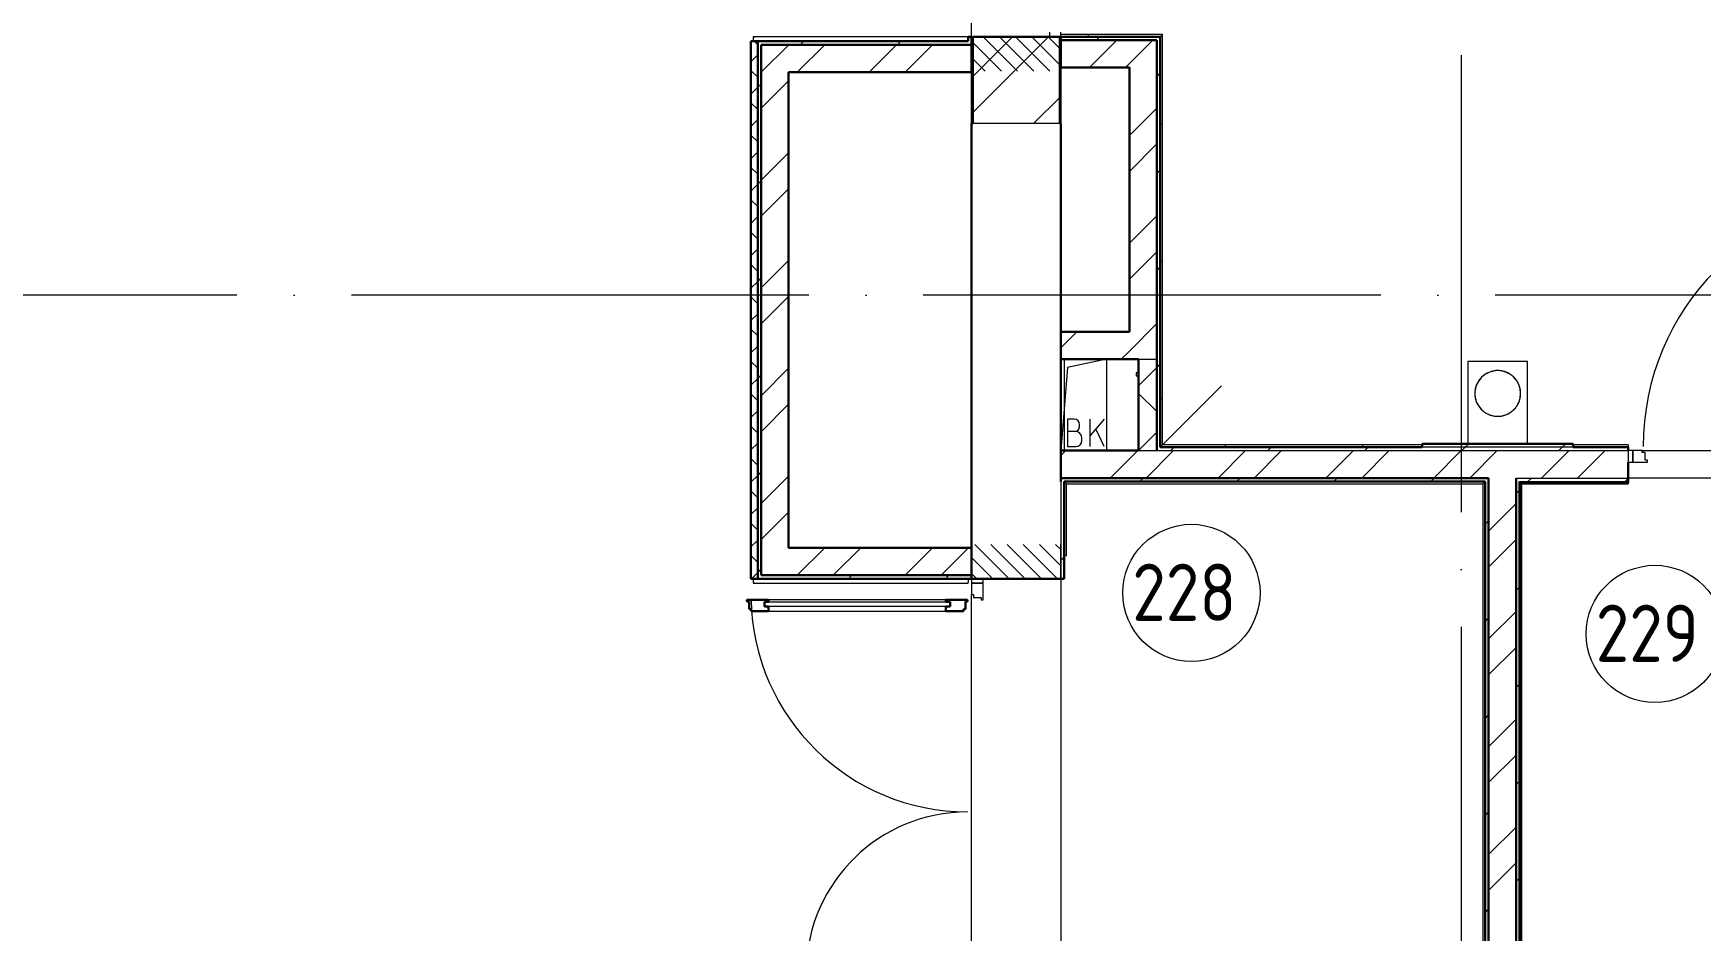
# Model space of a CAD drawing. Header units: millimetres. Extents: x -88595 to 880822, y -1054509 to -148035.
# Drawn here: x 291622 to 298910, y -244331 to -240407 of the extents above; entities that cross this region are included whole.
import ezdxf

# ---------------------------------------------------------------- set-up
doc = ezdxf.new("R2010")
doc.units = ezdxf.units.MM
doc.linetypes.add('ADSK_Линия сетки', pattern=[25, 20, -2.5, 0, -2.5])
doc.linetypes.add('ADSK_Штриховая_ш2 п1_5', pattern=[4.5, 3, -1.5])
for name, color, linetype, lineweight in [('Двери', 7, 'Continuous', 9), ('Марки помещений', 7, 'Continuous', 20), ('Оборудование', 7, 'Continuous', 18), ('Ограждение', 7, 'Continuous', 9), ('Оси', 7, 'Continuous', 9), ('Перекрытие', 7, 'Continuous', 18), ('Сантехника', 7, 'Continuous', 18), ('Стены внутренние', 7, 'Continuous', 18), ('Стены наружные', 7, 'Continuous', 18), ('Стены штриховка', 7, 'Continuous', 9)]:
    doc.layers.add(name, color=color, linetype=linetype, lineweight=lineweight)
doc.layers.add('Двери открывание', color=7, linetype='Continuous', lineweight=9, true_color=0xc0c0c0)
doc.styles.add('GOST Common_2', font='GOST_Common.ttf', dxfattribs={"width": 0.9, "height": 350})
pattern_1 = [(0, (328033.5, 665196.24), (0, 600), []), (90, (328033.5, 665196.24), (-600, 4e-14), [])]

# ---------------------------------------------------------------- blocks, each defined once
blk = doc.blocks.new('2 этаж')
at = {"layer": 'Двери', "lineweight": 18, "true_color": 0xff0000}
h = blk.add_hatch(dxfattribs=at)
h.set_pattern_fill('FP_2', color=1, angle=-90, style=0, pattern_type=2)
h.set_pattern_definition([(315, (325252.5, 688511.506), (35.3553, 35.3553), [])])
h.paths.add_polyline_path([(325057.5, 687236.5), (325447.5, 687236.5), (325447.5, 687386.5), (325057.5, 687386.5)])
h.paths.add_polyline_path([(325256.1, 689386.5), (325447.5, 689386.5), (325447.5, 689536.5), (325057.5, 689536.5), (325057.5, 689386.5)])
h = blk.add_hatch(dxfattribs=at)
h.set_pattern_fill('FP_2', color=1, angle=90, style=0, pattern_type=2)
h.set_pattern_definition([(135, (325252.5, 683991.506), (-35.3553, -35.3553), [])])
h.paths.add_polyline_path([(325057.5, 683066.5), (325447.5, 683066.5), (325447.5, 683216.5), (325057.5, 683216.5), (325057.5, 683087.1)])
h.paths.add_polyline_path([(325057.5, 685016.5), (325447.5, 685016.5), (325447.5, 685166.5), (325057.5, 685166.5), (325057.5, 685095.2)])
at = {"layer": 'Ограждение'}
h = blk.add_hatch(dxfattribs=at)
h.set_pattern_fill('FP_14', color=256, style=0, pattern_type=2)
h.set_pattern_definition(pattern_1)
h.paths.add_polyline_path([(325867.5, 687386.5), (325882.5, 687386.5), (325892.5, 687396.5), (325447.5, 687396.5), (325447.5, 687386.5), (325462.5, 687386.5)])
h = blk.add_hatch(dxfattribs=at)
h.set_pattern_fill('FP_14', color=256, style=0, pattern_type=2)
h.set_pattern_definition(pattern_1)
h.paths.add_polyline_path([(325882.5, 685591.5), (325892.5, 685601.5), (325892.5, 687396.5), (325882.5, 687386.5), (325882.5, 685610.6)])
h = blk.add_hatch(dxfattribs=at)
h.set_pattern_fill('FP_14', color=256, style=0, pattern_type=2)
h.set_pattern_definition(pattern_1)
h.paths.add_polyline_path([(326645.3, 685591.5), (327027.5, 685591.5), (327027.5, 685601.5), (325892.5, 685601.5), (325882.5, 685591.5), (325950.7, 685591.5)])
h = blk.add_hatch(dxfattribs=at)
h.set_pattern_fill('FP_14', color=256, style=0, pattern_type=2)
h.set_pattern_definition(pattern_1)
h.paths.add_polyline_path([(327927.5, 685591.5), (327927.5, 685601.5), (327687.5, 685601.5), (327687.5, 685591.5)])
at = {"lineweight": 18}
for p, q in [((325477.1, 685939.8), (325447.5, 685576.5)), ((325647.5, 685976.5), (325477.1, 685939.8)), ((325647.5, 685976.5), (325647.5, 685576.5)), ((325506.4, 685714.1), (325476.4, 685714.1)), ((325476.4, 685714.1), (325476.4, 685594.1)), ((325636.4, 685714.1), (325576.4, 685642.6)), ((325576.4, 685594.1), (325576.4, 685714.1)), ((325509.7, 685660.8), (325476.4, 685660.8)), ((325529.7, 685680.8), (325529.7, 685690.8)), ((325636.4, 685594.1), (325600.4, 685671.2)), ((325476.4, 685594.1), (325513, 685594.1)), ((325539.7, 685620.8), (325539.7, 685630.8))]:
    blk.add_line(p, q, dxfattribs=at)
for centre, radius, start, end in [((325506.4, 685690.8), 23.3, 0, 90), ((325509.7, 685680.8), 20, 270, 0), ((325509.7, 685630.8), 30, 0, 90), ((325513, 685620.8), 26.7, 270, 0)]:
    blk.add_arc(centre, radius, start, end, dxfattribs=at)
at = {"layer": 'Двери'}
for p, q in [((325397.5, 687406.5), (325397.5, 687386.5)), ((325447.5, 687386.5), (325447.5, 687406.5)), ((325397.5, 687386.5), (325447.5, 687386.5)), ((327927.5, 685576.5), (327927.5, 685526.5)), ((327947.5, 685576.5), (327927.5, 685576.5)), ((327947.5, 685526.5), (327947.5, 685576.5)), ((327988.5, 685576.5), (327947.5, 685576.5)), ((327947.5, 685576.5), (327947.5, 685526.5)), ((327988.5, 685568.5), (327988.5, 685576.5)), ((328002.5, 685568.5), (327988.5, 685568.5)), ((328002.5, 685534.5), (328002.5, 685568.5)), ((327927.5, 685526.5), (327947.5, 685526.5)), ((327947.5, 685526.5), (328011.5, 685526.5)), ((328011.5, 685534.5), (328002.5, 685534.5)), ((328011.5, 685526.5), (328011.5, 685534.5)), ((325107.5, 685016.5), (325057.5, 685016.5)), ((325057.5, 685016.5), (325057.5, 684996.5)), ((325057.5, 684996.5), (325107.5, 684996.5)), ((325107.5, 684996.5), (325057.5, 684996.5)), ((325057.5, 684996.5), (325057.5, 684947.5)), ((325107.5, 684996.5), (325107.5, 685016.5)), ((325107.5, 684924.5), (325107.5, 684996.5)), ((324151.5, 684915.5), (324963.5, 684915.5)), ((324151.5, 684894.5), (324151.5, 684915.5)), ((324945.5, 684924.5), (324169.5, 684924.5)), ((324963.5, 684915.5), (324963.5, 684894.5)), ((325057.5, 684947.5), (325065.5, 684947.5)), ((325065.5, 684947.5), (325065.5, 684933.5)), ((325065.5, 684933.5), (325099.5, 684933.5)), ((325099.5, 684933.5), (325099.5, 684924.5)), ((325099.5, 684924.5), (325107.5, 684924.5)), ((324963.5, 684894.5), (324151.5, 684894.5)), ((324169.5, 684874.5), (324945.5, 684874.5))]:
    blk.add_line(p, q, dxfattribs=at)
at = {"layer": 'Двери', "linetype": 'ADSK_Штриховая_ш2 п1_5'}
for p, q in [((325447.5, 687386.5), (325057.5, 687386.5)), ((325057.5, 687386.5), (325057.5, 687236.5)), ((325447.5, 687236.5), (325447.5, 687386.5)), ((325057.5, 685166.5), (325057.5, 685016.5)), ((325447.5, 685016.5), (325447.5, 685166.5)), ((325057.5, 685016.5), (325447.5, 685016.5))]:
    blk.add_line(p, q, dxfattribs=at)
at = {"layer": 'Двери', "lineweight": 30}
for p, q in [((324169.5, 684924.5), (324075.5, 684924.5)), ((324075.5, 684924.5), (324075.5, 684916.5)), ((324075.5, 684916.5), (324084.5, 684916.5)), ((324084.5, 684916.5), (324084.5, 684882.5)), ((324151.5, 684915.5), (324169.5, 684915.5)), ((324151.5, 684894.5), (324151.5, 684915.5)), ((324169.5, 684915.5), (324169.5, 684924.5)), ((325039.5, 684924.5), (324945.5, 684924.5)), ((324945.5, 684915.5), (324945.5, 684924.5)), ((324963.5, 684915.5), (324945.5, 684915.5)), ((324963.5, 684894.5), (324963.5, 684915.5)), ((325030.5, 684882.5), (325030.5, 684916.5)), ((325030.5, 684916.5), (325039.5, 684916.5)), ((325039.5, 684916.5), (325039.5, 684924.5)), ((324084.5, 684882.5), (324093.5, 684882.5)), ((324093.5, 684882.5), (324093.5, 684874.5)), ((324093.5, 684874.5), (324169.5, 684874.5)), ((324169.5, 684894.5), (324151.5, 684894.5)), ((324169.5, 684874.5), (324169.5, 684894.5)), ((324945.5, 684894.5), (324963.5, 684894.5)), ((324945.5, 684874.5), (324945.5, 684894.5)), ((324945.5, 684874.5), (325021.5, 684874.5)), ((325021.5, 684874.5), (325021.5, 684882.5)), ((325021.5, 684882.5), (325030.5, 684882.5))]:
    blk.add_line(p, q, dxfattribs=at)
at = {"layer": 'Двери открывание'}
for centre, radius, start, end in [((329091.5, 685594.5), 1098, 90.93932, 180), ((325039.5, 684942.5), 946, 181.09026, 270), ((325039.5, 683290.5), 706, 90, 178.53904)]:
    blk.add_arc(centre, radius, start, end, dxfattribs=at)
at = {"layer": 'Марки помещений'}
for centre in [(326018.5, 684954.3), (328044.4, 684775.1)]:
    blk.add_circle(centre, 300, dxfattribs=at)
at = {"layer": 'Оборудование'}
for p, q in [((325787.5, 685916.1), (325777.2, 685916.1)), ((325777.2, 685916.1), (325777.2, 685903.9)), ((325777.2, 685903.9), (325787.5, 685903.9)), ((325882.5, 685591.5), (326150.3, 685859.3))]:
    blk.add_line(p, q, dxfattribs=at)
at = {"layer": 'Ограждение'}
for p, q in [((325892.5, 687396.5), (325447.5, 687396.5)), ((325892.5, 687396.5), (325882.5, 687386.5)), ((325892.5, 685601.5), (325892.5, 687396.5)), ((324102.5, 687386.5), (324102.5, 687366.5)), ((325042.5, 687386.5), (324102.5, 687386.5)), ((325892.5, 685601.5), (325882.5, 685591.5)), ((327027.5, 685601.5), (325892.5, 685601.5)), ((327927.5, 685601.5), (327687.5, 685601.5)), ((327927.5, 685601.5), (327927.5, 685591.5)), ((325472.5, 685431.5), (325462.5, 685441.5)), ((325472.5, 685116.5), (325472.5, 685431.5)), ((325472.5, 685431.5), (327292.5, 685431.5)), ((327292.5, 685431.5), (327302.5, 685441.5)), ((327292.5, 685431.5), (327292.5, 681886.5)), ((327463, 685431.5), (327458, 685436.5)), ((327463, 682676.5), (327463, 685431.5)), ((327463, 685431.5), (327927.5, 685431.5)), ((327927.5, 685436.5), (327927.5, 685431.5)), ((325472.5, 685116.5), (325462.5, 685116.5)), ((324102.5, 685016.5), (324102.5, 684996.5)), ((324102.5, 684996.5), (325042.5, 684996.5)), ((325042.5, 685016.5), (325042.5, 685001.5)), ((325042.5, 684996.5), (325042.5, 685001.5))]:
    blk.add_line(p, q, dxfattribs=at)
for points in [[(324107.5, 687381.5), (324107.1, 687382), (324106.4, 687382.6), (324105.6, 687383.4), (324105.1, 687383.9), (324104.7, 687384.3), (324104.4, 687384.6), (324104, 687385), (324103.7, 687385.3), (324103.5, 687385.5), (324103.2, 687385.8), (324102.9, 687386.1), (324102.6, 687386.4), (324102.5, 687386.5), (324102.5, 687386.5)], [(324107.5, 685001.5), (324107.1, 685001.1), (324106.4, 685000.4), (324105.6, 684999.6), (324105.1, 684999.1), (324104.7, 684998.7), (324104.4, 684998.4), (324104, 684998), (324103.7, 684997.7), (324103.5, 684997.5), (324103.2, 684997.2), (324102.9, 684996.9), (324102.6, 684996.6), (324102.5, 684996.5), (324102.5, 684996.5)]]:
    blk.add_open_spline(points, degree=3, knots=[0, 0, 0, 0, 0.166667, 0.25, 0.333333, 0.375, 0.416667, 0.5, 0.541667, 0.583333, 0.666667, 0.75, 0.833333, 1, 1, 1, 1], dxfattribs=at)
at = {"layer": 'Оси', "linetype": 'ADSK_Линия сетки', "ltscale": 100}
for p, q in [((325447.5, 697307.1), (325447.5, 631330.4)), ((327197.5, 697307.1), (327197.5, 631330.4)), ((359347.5, 686256.5), (287587.4, 686256.5))]:
    blk.add_line(p, q, dxfattribs=at)
at = {"layer": 'Перекрытие', "color": 49, "ltscale": 100, "true_color": 0x464646}
blk.add_line((325647.5, 685976.5), (325647.5, 685576.5), dxfattribs=at)
at = {"layer": 'Сантехника'}
for p, q in [((327487.5, 685966.5), (327227.5, 685966.5)), ((327227.5, 685966.5), (327227.5, 685606.5)), ((327487.5, 685606.5), (327487.5, 685966.5))]:
    blk.add_line(p, q, dxfattribs=at)
at = {"layer": 'Сантехника', "flags": 128}
for points in [[(327357.5, 685926.5), (327353.5, 685926.4), (327349.5, 685926.2), (327345.5, 685925.8), (327341.6, 685925.2), (327337.6, 685924.5), (327333.7, 685923.6), (327329.9, 685922.6), (327326, 685921.4), (327322.3, 685920.1), (327318.6, 685918.6), (327314.9, 685917), (327311.3, 685915.2), (327307.8, 685913.3), (327304.4, 685911.2), (327301, 685909), (327297.8, 685906.7), (327294.6, 685904.3), (327291.6, 685901.7), (327288.6, 685899), (327285.8, 685896.2), (327283, 685893.3), (327280.4, 685890.2), (327277.9, 685887.1), (327275.6, 685883.9), (327273.4, 685880.5), (327271.3, 685877.1), (327269.3, 685873.6), (327267.5, 685870.1), (327265.8, 685866.4), (327264.3, 685862.7), (327262.9, 685859), (327261.7, 685855.2), (327260.6, 685851.3), (327259.7, 685847.4), (327259, 685843.5), (327258.4, 685839.5), (327257.9, 685835.6), (327257.6, 685831.6), (327257.5, 685827.6), (327257.5, 685823.6), (327257.7, 685819.6), (327258.1, 685815.6), (327258.6, 685811.6), (327259.3, 685807.7), (327260.1, 685803.8), (327261.1, 685799.9), (327262.2, 685796.1), (327263.5, 685792.3), (327265, 685788.6), (327266.6, 685784.9), (327268.3, 685781.3), (327270.2, 685777.8), (327272.2, 685774.3), (327274.4, 685770.9), (327276.7, 685767.7), (327279.1, 685764.5), (327281.6, 685761.4), (327284.3, 685758.4), (327287.1, 685755.5), (327290, 685752.8), (327293, 685750.1), (327296.1, 685747.6), (327299.3, 685745.2), (327302.6, 685742.9), (327306, 685740.8), (327309.4, 685738.8), (327313, 685737), (327316.6, 685735.3), (327320.3, 685733.7), (327324, 685732.3), (327327.8, 685731), (327331.6, 685729.9), (327335.5, 685729), (327339.4, 685728.2), (327343.4, 685727.5), (327347.4, 685727), (327351.3, 685726.7), (327355.3, 685726.5), (327357.5, 685726.5)], [(327357.5, 685726.5), (327361.5, 685726.6), (327365.5, 685726.8), (327369.5, 685727.2), (327373.4, 685727.8), (327377.4, 685728.5), (327381.3, 685729.4), (327385.1, 685730.4), (327389, 685731.6), (327392.7, 685732.9), (327396.4, 685734.4), (327400.1, 685736), (327403.7, 685737.8), (327407.2, 685739.7), (327410.6, 685741.8), (327414, 685744), (327417.2, 685746.3), (327420.4, 685748.7), (327423.4, 685751.3), (327426.4, 685754), (327429.2, 685756.8), (327432, 685759.8), (327434.6, 685762.8), (327437.1, 685765.9), (327439.4, 685769.2), (327441.6, 685772.5), (327443.7, 685775.9), (327445.7, 685779.4), (327447.5, 685782.9), (327449.2, 685786.6), (327450.7, 685790.3), (327452.1, 685794), (327453.3, 685797.8), (327454.4, 685801.7), (327455.3, 685805.6), (327456, 685809.5), (327456.6, 685813.5), (327457.1, 685817.4), (327457.4, 685821.4), (327457.5, 685825.4), (327457.5, 685829.4), (327457.3, 685833.4), (327456.9, 685837.4), (327456.4, 685841.4), (327455.7, 685845.3), (327454.9, 685849.2), (327453.9, 685853.1), (327452.8, 685856.9), (327451.5, 685860.7), (327450, 685864.5), (327448.4, 685868.1), (327446.7, 685871.7), (327444.8, 685875.3), (327442.8, 685878.7), (327440.6, 685882.1), (327438.4, 685885.4), (327435.9, 685888.5), (327433.4, 685891.6), (327430.7, 685894.6), (327427.9, 685897.5), (327425, 685900.2), (327422, 685902.9), (327418.9, 685905.4), (327415.7, 685907.8), (327412.4, 685910.1), (327409.1, 685912.2), (327405.6, 685914.2), (327402, 685916), (327398.4, 685917.7), (327394.7, 685919.3), (327391, 685920.7), (327387.2, 685922), (327383.4, 685923.1), (327379.5, 685924.1), (327375.6, 685924.9), (327371.6, 685925.5), (327367.6, 685926), (327363.7, 685926.3), (327359.7, 685926.5), (327357.5, 685926.5)]]:
    blk.add_lwpolyline(points, dxfattribs=at)
at = {"layer": 'Сантехника'}
for start, end in [(90, 270), (270, 90)]:
    blk.add_arc((327357.5, 685826.5), 100, start, end, dxfattribs=at)
at = {"layer": 'Стены внутренние'}
for p, q in [((325057.5, 687351.5), (325057.5, 689406.5)), ((325447.5, 687251.5), (325447.5, 687006.5)), ((325057.5, 687006.5), (325057.5, 687231.5)), ((325442.5, 687006.5), (325062.5, 687006.5)), ((325447.5, 685441.5), (325447.5, 683216.5)), ((325057.5, 683285.5), (325057.5, 684947.5))]:
    blk.add_line(p, q, dxfattribs=at)
at = {"layer": 'Стены внутренние', "lineweight": 30}
for p, q in [((325057.5, 687006.5), (325057.5, 685151.5)), ((325062.5, 687006.5), (325057.5, 687006.5)), ((325447.5, 687006.5), (325442.5, 687006.5)), ((325447.5, 687006.5), (325447.5, 686096.5)), ((325447.5, 685976.5), (325447.5, 685576.5)), ((325447.5, 685016.5), (325057.5, 685016.5))]:
    blk.add_line(p, q, dxfattribs=at)
at = {"layer": 'Стены наружные', "lineweight": 30}
for p, q in [((324092.5, 687366.5), (325042.5, 687366.5)), ((324092.5, 685016.5), (324092.5, 687366.5)), ((324122.5, 685016.5), (324122.5, 687366.5)), ((324137.5, 687351.5), (324137.5, 685031.5)), ((325057.5, 687351.5), (324137.5, 687351.5)), ((325042.5, 687386.5), (325042.5, 687366.5)), ((325042.5, 687386.5), (325057.5, 687386.5)), ((325057.5, 687351.5), (325057.5, 687386.5)), ((325057.5, 687351.5), (325057.5, 687231.5)), ((325062.5, 687006.5), (325062.5, 687386.5)), ((325442.5, 687386.5), (325062.5, 687386.5)), ((325442.5, 687006.5), (325442.5, 687386.5)), ((325447.5, 687251.5), (325447.5, 687386.5)), ((325447.5, 687386.5), (325882.5, 687386.5)), ((325447.5, 687371.5), (325867.5, 687371.5)), ((325867.5, 687371.5), (325867.5, 685576.5)), ((325882.5, 687386.5), (325882.5, 685591.5)), ((325747.5, 687251.5), (325447.5, 687251.5)), ((325747.5, 686096.5), (325747.5, 687251.5)), ((325057.5, 687231.5), (324257.5, 687231.5)), ((324257.5, 687231.5), (324257.5, 685151.5)), ((325447.5, 686096.5), (325747.5, 686096.5)), ((325447.5, 685976.5), (325447.5, 686096.5)), ((325787.5, 685976.5), (325447.5, 685976.5)), ((325787.5, 685976.5), (325787.5, 685576.5)), ((325447.5, 685576.5), (325787.5, 685576.5)), ((325447.5, 685576.5), (325447.5, 685441.5)), ((327027.5, 685591.5), (325882.5, 685591.5)), ((327027.5, 685606.5), (327687.5, 685606.5)), ((327027.5, 685606.5), (327027.5, 685591.5)), ((327687.5, 685606.5), (327687.5, 685591.5)), ((327927.5, 685591.5), (327687.5, 685591.5)), ((327927.5, 685591.5), (327927.5, 685576.5)), ((327927.5, 685526.5), (327927.5, 685436.5)), ((325447.5, 685456.5), (327317.5, 685456.5)), ((327302.5, 685441.5), (325462.5, 685441.5)), ((325462.5, 685016.5), (325462.5, 685441.5)), ((327302.5, 681876.5), (327302.5, 685441.5)), ((327317.5, 681861.5), (327317.5, 685456.5)), ((327317.5, 685456.5), (327317.5, 681861.5)), ((327437.5, 682676.5), (327437.5, 685456.5)), ((327452.5, 685441.5), (327453, 685441.5)), ((327452.5, 685441.5), (327452.5, 682676.5)), ((327453, 682691.5), (327453, 685441.5)), ((327458, 685436.5), (327927.5, 685436.5)), ((327458, 685436.5), (327458, 682691.5)), ((325057.5, 685151.5), (324257.5, 685151.5)), ((325057.5, 685151.5), (325057.5, 685016.5)), ((325057.5, 685016.5), (324092.5, 685016.5)), ((325057.5, 685031.5), (324137.5, 685031.5)), ((325462.5, 685016.5), (325447.5, 685016.5))]:
    blk.add_line(p, q, dxfattribs=at)
at = {"layer": 'Стены наружные', "linetype": 'Continuous', "lineweight": 9}
for p, q in [((324122.5, 687350.6), (324106.6, 687366.5)), ((324138.3, 687231.5), (324258.3, 687351.5)), ((324295.4, 687231.5), (324415.4, 687351.5)), ((324308.6, 687351.5), (324323.6, 687366.5)), ((324609.7, 687231.5), (324729.7, 687351.5)), ((324732.9, 687351.5), (324747.9, 687366.5)), ((324766.9, 687231.5), (324886.9, 687351.5)), ((325062.5, 687212.8), (325236.2, 687386.5)), ((325062.5, 687055.7), (325393.3, 687386.5)), ((325572.6, 687251.5), (325692.6, 687371.5)), ((325601.4, 687371.5), (325616.4, 687386.5)), ((325729.8, 687251.5), (325849.8, 687371.5)), ((324092.5, 687276.8), (324122.5, 687306.8)), ((324122.5, 687209.1), (324092.5, 687239.1)), ((324122.5, 687165.4), (324137.5, 687180.4)), ((324137.5, 687230.7), (324138.3, 687231.5)), ((324137.5, 687073.6), (324257.5, 687193.6)), ((325867.5, 687213.3), (325882.5, 687228.3)), ((324092.5, 687135.4), (324122.5, 687165.4)), ((324122.5, 687067.7), (324092.5, 687097.7)), ((325327.6, 687006.5), (325442.5, 687121.4)), ((325747.5, 686954.9), (325867.5, 687074.9)), ((324092.5, 686993.9), (324122.5, 687023.9)), ((324122.5, 686926.3), (324092.5, 686956.3)), ((324092.5, 686852.5), (324122.5, 686882.5)), ((324137.5, 686759.3), (324257.5, 686879.3)), ((325747.5, 686797.7), (325867.5, 686917.7)), ((324122.5, 686784.9), (324092.5, 686814.9)), ((324092.5, 686711.1), (324122.5, 686741.1)), ((324122.5, 686741.1), (324137.5, 686756.1)), ((325867.5, 686789), (325882.5, 686804)), ((324122.5, 686643.5), (324092.5, 686673.5)), ((324137.5, 686602.1), (324257.5, 686722.1)), ((324092.5, 686569.7), (324122.5, 686599.7)), ((325747.5, 686483.4), (325867.5, 686603.4)), ((324122.5, 686502), (324092.5, 686532)), ((324092.5, 686428.3), (324122.5, 686458.3)), ((325747.5, 686326.3), (325867.5, 686446.3)), ((324122.5, 686360.6), (324092.5, 686390.6)), ((324137.5, 686287.8), (324257.5, 686407.8)), ((325867.5, 686364.8), (325882.5, 686379.8)), ((324092.5, 686286.8), (324122.5, 686316.8)), ((324122.5, 686316.8), (324137.5, 686331.8)), ((324122.5, 686219.2), (324092.5, 686249.2)), ((324137.5, 686130.7), (324257.5, 686250.7)), ((324092.5, 686145.4), (324122.5, 686175.4)), ((324122.5, 686077.8), (324092.5, 686107.8)), ((325447.5, 686026.3), (325517.7, 686096.5)), ((325747.5, 686012), (325867.5, 686132)), ((324092.5, 686004), (324122.5, 686034)), ((325712, 685976.5), (325747.5, 686012)), ((324122.5, 685936.4), (324092.5, 685966.4)), ((324137.5, 685816.4), (324257.5, 685936.4)), ((325787.5, 685860.5), (325867.5, 685940.5)), ((325867.5, 685940.5), (325882.5, 685955.5)), ((324092.5, 685862.6), (324122.5, 685892.6)), ((324122.5, 685892.6), (324137.5, 685907.6)), ((324122.5, 685794.9), (324092.5, 685824.9)), ((325867.5, 685747), (325787.5, 685827)), ((324092.5, 685721.2), (324122.5, 685751.2)), ((324137.5, 685659.2), (324257.5, 685779.2)), ((324122.5, 685653.5), (324092.5, 685683.5)), ((325787.5, 685577.7), (325867.5, 685657.7)), ((324092.5, 685579.7), (324122.5, 685609.7)), ((325447.5, 685554.8), (325469.2, 685576.5)), ((325663.5, 685456.5), (325783.5, 685576.5)), ((325820.7, 685456.5), (325940.7, 685576.5)), ((325927.8, 685576.5), (325942.8, 685591.5)), ((326135, 685456.5), (326255, 685576.5)), ((326292.1, 685456.5), (326412.1, 685576.5)), ((326352, 685576.5), (326367, 685591.5)), ((326606.4, 685456.5), (326726.4, 685576.5)), ((326763.6, 685456.5), (326883.6, 685576.5)), ((326776.3, 685576.5), (326791.3, 685591.5)), ((327077.9, 685456.5), (327197.9, 685576.5)), ((327200.5, 685576.5), (327215.5, 685591.5)), ((327215.5, 685591.5), (327230.5, 685606.5)), ((327235, 685456.5), (327355, 685576.5)), ((327549.4, 685456.5), (327669.4, 685576.5)), ((327624.8, 685576.5), (327639.8, 685591.5)), ((327639.8, 685591.5), (327654.8, 685606.5)), ((327706.5, 685456.5), (327826.5, 685576.5)), ((324122.5, 685512.1), (324092.5, 685542.1)), ((324092.5, 685438.3), (324122.5, 685468.3)), ((324122.5, 685468.3), (324137.5, 685483.3)), ((324137.5, 685344.9), (324257.5, 685464.9)), ((325792.8, 685441.5), (325807.8, 685456.5)), ((326217, 685441.5), (326232, 685456.5)), ((326641.3, 685441.5), (326656.3, 685456.5)), ((327065.5, 685441.5), (327080.5, 685456.5)), ((327484.8, 685436.5), (327489.8, 685441.5)), ((327489.8, 685441.5), (327504.8, 685456.5)), ((327555.5, 685436.5), (327560.5, 685441.5)), ((327626.2, 685436.5), (327631.2, 685441.5)), ((327696.9, 685436.5), (327701.9, 685441.5)), ((327767.7, 685436.5), (327772.7, 685441.5)), ((327838.4, 685436.5), (327843.4, 685441.5)), ((327909.1, 685436.5), (327914.1, 685441.5)), ((327914.1, 685441.5), (327927.5, 685454.9)), ((324122.5, 685370.7), (324092.5, 685400.7)), ((327437.5, 685389.2), (327452.5, 685404.2)), ((327453, 685404.7), (327458, 685409.7)), ((324092.5, 685296.9), (324122.5, 685326.9)), ((324137.5, 685187.7), (324257.5, 685307.7)), ((327317.5, 685224.7), (327437.5, 685344.7)), ((327453, 685334), (327458, 685339)), ((324122.5, 685229.2), (324092.5, 685259.2)), ((327302.5, 685254.2), (327317.5, 685269.2)), ((327453, 685263.3), (327458, 685268.3)), ((324092.5, 685155.5), (324122.5, 685185.5)), ((324295.6, 685031.5), (324415.6, 685151.5)), ((324452.7, 685031.5), (324572.7, 685151.5)), ((324767, 685031.5), (324887, 685151.5)), ((324924.2, 685031.5), (325044.2, 685151.5)), ((327317.5, 685067.5), (327437.5, 685187.5)), ((327453, 685192.6), (327458, 685197.6)), ((324122.5, 685087.8), (324092.5, 685117.8)), ((324122.5, 685044), (324137.5, 685059)), ((325447.5, 685096.3), (325462.5, 685111.3)), ((327453, 685121.9), (327458, 685126.9)), ((327453, 685051.1), (327458, 685056.1)), ((324095, 685016.5), (324122.5, 685044)), ((324519.2, 685016.5), (324534.2, 685031.5)), ((324943.5, 685016.5), (324958.5, 685031.5)), ((327453, 684980.4), (327458, 684985.4)), ((327437.5, 684964.9), (327452.5, 684979.9)), ((327453, 684909.7), (327458, 684914.7)), ((327302.5, 684829.9), (327317.5, 684844.9)), ((327317.5, 684753.2), (327437.5, 684873.2)), ((327453, 684839), (327458, 684844)), ((327453, 684768.3), (327458, 684773.3)), ((327317.5, 684596), (327437.5, 684716)), ((327453, 684697.6), (327458, 684702.6)), ((327453, 684626.9), (327458, 684631.9)), ((327437.5, 684540.7), (327452.5, 684555.7)), ((327453, 684556.2), (327458, 684561.2)), ((327453, 684485.5), (327458, 684490.5)), ((327302.5, 684405.7), (327317.5, 684420.7)), ((327317.5, 684281.7), (327437.5, 684401.7)), ((327453, 684414.7), (327458, 684419.7)), ((327453, 684344), (327458, 684349)), ((327453, 684273.3), (327458, 684278.3)), ((327317.5, 684124.6), (327437.5, 684244.6)), ((327453, 684202.6), (327458, 684207.6)), ((327437.5, 684116.4), (327452.5, 684131.4)), ((327453, 684131.9), (327458, 684136.9)), ((327453, 684061.2), (327458, 684066.2)), ((327302.5, 683981.4), (327317.5, 683996.4)), ((327453, 683990.5), (327458, 683995.5)), ((327317.5, 683810.3), (327437.5, 683930.3)), ((327453, 683919.8), (327458, 683924.8)), ((327453, 683849.1), (327458, 683854.1)), ((327317.5, 683653.1), (327437.5, 683773.1)), ((327453, 683778.4), (327458, 683783.4)), ((327437.5, 683692.1), (327452.5, 683707.1)), ((327453, 683707.6), (327458, 683712.6)), ((327453, 683636.9), (327458, 683641.9)), ((327302.5, 683557.1), (327317.5, 683572.1)), ((327453, 683566.2), (327458, 683571.2)), ((327453, 683495.5), (327458, 683500.5))]:
    blk.add_line(p, q, dxfattribs=at)
at = {"layer": 'Стены наружные'}
for p, q in [((325462.5, 685976.5), (325462.5, 685576.5)), ((327988.5, 685576.5), (329096.5, 685576.5)), ((329157.5, 685456.5), (327927.5, 685456.5))]:
    blk.add_line(p, q, dxfattribs=at)
at = {"layer": 'Стены штриховка'}
for p, q in [((325787.5, 685976.5), (325867.5, 685976.5)), ((325787.5, 685576.5), (327927.5, 685576.5)), ((327687.5, 685591.5), (327027.5, 685591.5)), ((327437.5, 685456.5), (327927.5, 685456.5)), ((327453, 685441.5), (327927.5, 685441.5))]:
    blk.add_line(p, q, dxfattribs=at)
at = {"layer": 'Марки помещений', "style": 'GOST Common_2', "width": 0.9}
for s, p in [('228', (325759.7, 684832)), ('229', (327785.7, 684652.8))]:
    blk.add_text(s, height=250, dxfattribs=at).set_placement(p)

msp = doc.modelspace()

# ---------------------------------------------------------------- block references
at = {"layer": 'Оборудование', "color": 5, "true_color": 0x0000ff}
msp.add_blockref('2 этаж', (-29334.2, -927808.4), dxfattribs=at)

doc.saveas('drawing.dxf')
